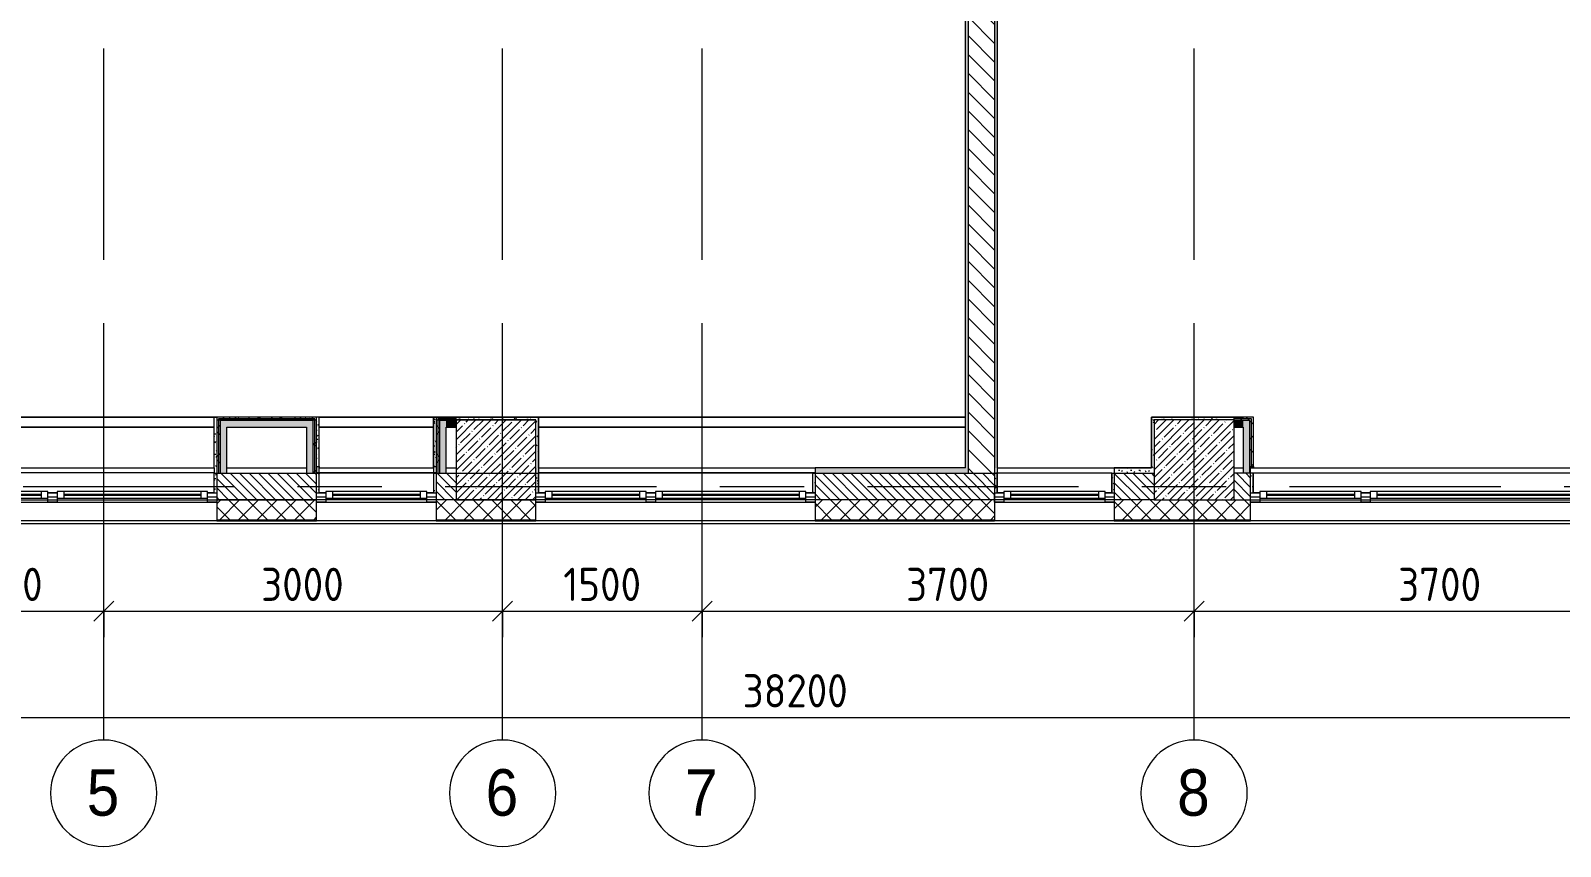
# Model space of a CAD drawing. Header units: millimetres. Extents: x -3708 to 187246, y -8553 to 29000.
# Drawn here: x 13460 to 24964, y -2706 to 3428 of the extents above; entities that cross this region are included whole.
import ezdxf

# ---------------------------------------------------------------- set-up
doc = ezdxf.new("R2010")
doc.units = ezdxf.units.MM
doc.linetypes.add('Осевая', pattern=[3175, 635, -476.25, 1587.5, -476.25])
for name, color, linetype, lineweight in [('A-ANNO-DIMS', 7, 'Continuous', 9), ('A-ANNO-DIMS-100', 7, 'Continuous', 9), ('A-GLAZ', 7, 'Continuous', 9), ('A-GLAZ-1', 7, 'Continuous', 13), ('A-WALL', 7, 'Continuous', 9), ('I-WALL', 7, 'Continuous', 9), ('S-COLS', 7, 'Continuous', 9), ('Оси', 7, 'Continuous', 9), ('Оси-1', 7, 'Continuous', 20), ('Оси-2', 7, 'Осевая', 9)]:
    doc.layers.add(name, color=color, linetype=linetype, lineweight=lineweight)
doc.layers.add('A-WALL-1', color=7, linetype='Continuous', lineweight=9, true_color=0x3c3c3c)
doc.layers.add('A-WALL-FNSH-1', color=7, linetype='Continuous', lineweight=9, true_color=0x3c3c3c)
doc.styles.add('Arial', font='arial.ttf', dxfattribs={"width": 0.9, "height": 350})
doc.styles.add('ISOCPEUR', font='isocpeur.ttf', dxfattribs={"width": 0.9, "height": 250})
doc.dimstyles.new('ISO-2_5_0_9К_БОЛЬШОЙ', dxfattribs={"dimscale": 304.8, "dimtxt": 248.995294, "dimasz": 0.492126, "dimexe": 0.393701, "dimexo": 0.984252, "dimgap": 0, "dimtad": 1, "dimdec": 0, "dimrnd": 10, "dimzin": 0, "dimdsep": 46, "dimtxsty": 'ISOCPEUR', "dimblk1": 'OBLIQUE', "dimblk2": 'OBLIQUE', "dimsah": 1, "dimcen": 0.09, "dimdle": 0.393701, "dimazin": 0, "dimtfac": 1, "dimtdec": 4, "dimtix": 1, "dimtmove": 0, "dimatfit": 3, "dimfxl": 1, "dimtvp": 1, "dimtolj": 1, "dimtzin": 0, "dimarcsym": 2})
pattern_1 = [(0, (0, 0), (121.92, 30.48), [10.058, -81.382, 10.058, -81.382, -487.68]), (0, (0, 0), (121.92, 30.48), [-182.88, 10.058, -172.822, 10.058, -81.382, -213.36]), (0, (0, 0), (121.92, 30.48), [-457.2, 10.058, -50.902, 10.058, -142.342]), (120, (45.72, 15.24), (-87.356454, 90.345817), [10.058, -81.382, 10.058, -81.382, -487.68]), (120, (45.72, 15.24), (-87.356454, 90.345817), [-182.88, 10.058, -172.822, 10.058, -81.382, -213.36]), (120, (45.72, 15.24), (-87.356454, 90.345817), [-457.2, 10.058, -50.902, 10.058, -142.342]), (240, (60.96, 76.2), (-34.563546, -120.825817), [10.058, -81.382, 10.058, -81.382, -487.68]), (240, (60.96, 76.2), (-34.563546, -120.825817), [-182.88, 10.058, -172.822, 10.058, -81.382, -213.36]), (240, (60.96, 76.2), (-34.563546, -120.825817), [-457.2, 10.058, -50.902, 10.058, -142.342])]
pattern_2 = [(45, (0, 0), (-106.066, 106.066), []), (135, (0, 0), (-106.066, -106.066), [])]

# ---------------------------------------------------------------- blocks, each defined once
blk = doc.blocks.new('120_Окно_СКБ_2Ст - 120_Окно_СКБ_2Ст 2100х2500 _мал створка справа_-V9-План заполнения и маркировки дверных проемов 1 этажа в осях 1-12')
at = {"layer": 'A-GLAZ'}
for p, q in [((1050, -57), (-1050, -57)), ((-930, -107), (100, -107)), ((270, -107), (930, -107)), ((-1030, -127), (-980, -127)), ((100, -117), (-930, -117)), ((150, -127), (220, -127)), ((930, -117), (270, -117)), ((980, -127), (1030, -127))]:
    blk.add_line(p, q, dxfattribs=at)
at = {"layer": 'A-GLAZ-1'}
for p, q in [((-1050, -127), (-1050, -57)), ((-1050, -57), (-980, -57)), ((-980, -57), (-980, -127)), ((150, -87), (-980, -87)), ((-980, -87), (-980, -137)), ((-930, -137), (-930, -87)), ((100, -137), (100, -87)), ((150, -127), (150, -57)), ((150, -57), (220, -57)), ((150, -137), (150, -87)), ((220, -57), (220, -127)), ((980, -87), (220, -87)), ((220, -87), (220, -137)), ((270, -137), (270, -87)), ((930, -137), (930, -87)), ((980, -127), (980, -57)), ((980, -57), (1050, -57)), ((980, -137), (980, -87)), ((1050, -57), (1050, -127)), ((-980, -127), (-1050, -127)), ((-980, -137), (150, -137)), ((220, -127), (150, -127)), ((220, -137), (980, -137)), ((1050, -127), (980, -127))]:
    blk.add_line(p, q, dxfattribs=at)
blk = doc.blocks.new('120_Окно_СКБ_1Ст - 120_Окно_СКБ_1Ст 900х2500_h_-V20-План заполнения и маркировки дверных проемов 1 этажа в осях 1-12')
at = {"layer": 'A-GLAZ'}
for p, q in [((450, -57), (-450, -57)), ((-330, -107), (330, -107)), ((-430, -127), (-380, -127)), ((330, -117), (-330, -117)), ((380, -127), (430, -127))]:
    blk.add_line(p, q, dxfattribs=at)
at = {"layer": 'A-GLAZ-1'}
for p, q in [((-450, -127), (-450, -57)), ((-450, -57), (-380, -57)), ((-380, -57), (-380, -127)), ((380, -87), (-380, -87)), ((-380, -87), (-380, -137)), ((-330, -137), (-330, -87)), ((330, -137), (330, -87)), ((380, -127), (380, -57)), ((380, -57), (450, -57)), ((380, -137), (380, -87)), ((450, -57), (450, -127)), ((-380, -127), (-450, -127)), ((-380, -137), (380, -137)), ((450, -127), (380, -127))]:
    blk.add_line(p, q, dxfattribs=at)
blk = doc.blocks.new('120_Окно_СКБ_2Ст - 120_Окно_СКБ_2Ст 2100х2500 _мал створка справа_-22445857-План заполнения и маркировки дверных проемов 1 этажа в осях 1-12')
at = {"layer": 'A-GLAZ'}
for p, q in [((1050, -57), (-1050, -57)), ((-930, -107), (100, -107)), ((270, -107), (930, -107)), ((-1030, -127), (-980, -127)), ((100, -117), (-930, -117)), ((150, -127), (220, -127)), ((930, -117), (270, -117)), ((980, -127), (1030, -127))]:
    blk.add_line(p, q, dxfattribs=at)
at = {"layer": 'A-GLAZ-1'}
for p, q in [((-1050, -127), (-1050, -57)), ((-1050, -57), (-980, -57)), ((-980, -57), (-980, -127)), ((150, -87), (-980, -87)), ((-980, -87), (-980, -137)), ((-930, -137), (-930, -87)), ((100, -137), (100, -87)), ((150, -127), (150, -57)), ((150, -57), (220, -57)), ((150, -137), (150, -87)), ((220, -57), (220, -127)), ((980, -87), (220, -87)), ((220, -87), (220, -137)), ((270, -137), (270, -87)), ((930, -137), (930, -87)), ((980, -127), (980, -57)), ((980, -57), (1050, -57)), ((980, -137), (980, -87)), ((1050, -57), (1050, -127)), ((-980, -127), (-1050, -127)), ((-980, -137), (150, -137)), ((220, -127), (150, -127)), ((220, -137), (980, -137)), ((1050, -127), (980, -127))]:
    blk.add_line(p, q, dxfattribs=at)
blk = doc.blocks.new('120_Окно_СКБ_2Ст - 120_Окно_СКБ_2Ст 2800х2500_створка_-22445922-План заполнения и маркировки дверных проемов 1 этажа в осях 1-12')
at = {"layer": 'A-GLAZ'}
for p, q in [((1400, -57), (-1400, -57)), ((-1280, -107), (450, -107)), ((620, -107), (1280, -107)), ((-1380, -127), (-1330, -127)), ((450, -117), (-1280, -117)), ((500, -127), (570, -127)), ((1280, -117), (620, -117)), ((1330, -127), (1380, -127))]:
    blk.add_line(p, q, dxfattribs=at)
at = {"layer": 'A-GLAZ-1'}
for p, q in [((-1400, -127), (-1400, -57)), ((-1400, -57), (-1330, -57)), ((-1330, -57), (-1330, -127)), ((500, -87), (-1330, -87)), ((-1330, -87), (-1330, -137)), ((-1280, -137), (-1280, -87)), ((450, -137), (450, -87)), ((500, -127), (500, -57)), ((500, -57), (570, -57)), ((500, -137), (500, -87)), ((570, -57), (570, -127)), ((1330, -87), (570, -87)), ((570, -87), (570, -137)), ((620, -137), (620, -87)), ((1280, -137), (1280, -87)), ((1330, -127), (1330, -57)), ((1330, -57), (1400, -57)), ((1330, -137), (1330, -87)), ((1400, -57), (1400, -127)), ((-1330, -127), (-1400, -127)), ((-1330, -137), (500, -137)), ((570, -127), (500, -127)), ((570, -137), (1330, -137)), ((1400, -127), (1330, -127))]:
    blk.add_line(p, q, dxfattribs=at)
blk = doc.blocks.new('BSC_Колонна _Прямоугольная - 600х600-V56-План заполнения и маркировки дверных проемов 1 этажа в осях 1-12')
at = {"layer": 'S-COLS'}
h = blk.add_hatch(dxfattribs=at)
h.set_pattern_fill('FP_66', color=256, style=0, pattern_type=2)
h.set_pattern_definition([(45, (-22210, -200), (-57.02463, 57.02463), []), (45, (-22152.975, -200), (-57.02463, 57.02463), [100.806, -20.161, 3.353, -16.808])])
h.paths.add_polyline_path([(234, -300), (300, -300), (300, 300), (-300, 300), (-300, -300)])
for p, q in [((300, 300), (-300, 300)), ((-300, 300), (-300, -300)), ((300, -300), (300, 300)), ((-300, -300), (300, -300))]:
    blk.add_line(p, q, dxfattribs=at)
blk = doc.blocks.new('Зашивка приборов отопления19 - Зашивка приборов отопления-33282289-План заполнения и маркировки дверных проемов 1 этажа в осях 1-12')
at = {"layer": 'A-WALL'}
for p, q in [((12120, 520), (10060, 520)), ((10060, 445), (12120, 445)), ((12120, 445), (10061, 445)), ((10061, 445), (10061, 105)), ((10061, 105), (12120, 105))]:
    blk.add_line(p, q, dxfattribs=at)
blk = doc.blocks.new('Зашивка приборов отопления20 - Зашивка приборов отопления-33282357-План заполнения и маркировки дверных проемов 1 этажа в осях 1-12')
at = {"layer": 'A-WALL'}
for p, q in [((10940, 520), (10080, 520)), ((10940, 445), (10080, 445)), ((10080, 445), (10940, 445)), ((10061, 150), (10061, 105)), ((10061, 105), (10960, 105))]:
    blk.add_line(p, q, dxfattribs=at)
blk = doc.blocks.new('Зашивка приборов отопления21 - Зашивка приборов отопления-33282451-План заполнения и маркировки дверных проемов 1 этажа в осях 1-12')
at = {"layer": 'A-WALL'}
for p, q in [((13271, 520), (10061, 520)), ((13271, 445), (10061, 445)), ((10061, 445), (13271, 445)), ((10062, 105), (12141, 105))]:
    blk.add_line(p, q, dxfattribs=at)
blk = doc.blocks.new('Ось сетки - D8-29747960-План заполнения и маркировки дверных проемов 1 этажа в осях 1-12')
at = {"layer": 'Оси-1'}
for start, end in [(360, 180), (180, 360)]:
    blk.add_arc((0, 0), 4, start, end, dxfattribs=at)
blk = doc.blocks.new('DIMBLOCK4-План заполнения и маркировки дверных проемов 1 этажа в осях 1-12')
at = {"layer": 'A-ANNO-DIMS-100'}
for p, q in [((12510, -1132), (12510, -818)), ((14010, -1132), (14010, -818)), ((12510, -938), (14010, -938)), ((12510, -938), (12510, -1132)), ((14010, -938), (14010, -1132))]:
    blk.add_line(p, q, dxfattribs=at)
at = {"layer": 'A-ANNO-DIMS-100', "lineweight": 20}
for p, q in [((12510, -938), (12585, -863)), ((14010, -938), (14085, -863)), ((12510, -938), (12435, -1013)), ((14010, -938), (13935, -1013))]:
    blk.add_line(p, q, dxfattribs=at)
at = {"layer": 'A-ANNO-DIMS-100', "color": 0, "insert": (12966, -611), "char_height": 250, "width": 706.76, "attachment_point": 1, "line_spacing_factor": 1.149209, "style": 'ISOCPEUR'}
blk.add_mtext('1500', dxfattribs=at)
blk = doc.blocks.new('_Oblique')
at = {"color": 0, "linetype": 'ByBlock', "lineweight": -2}
blk.add_line((-0.5, -0.5), (0.5, 0.5), dxfattribs=at)
blk = doc.blocks.new('DIMBLOCK5-План заполнения и маркировки дверных проемов 1 этажа в осях 1-12')
at = {"layer": 'A-ANNO-DIMS-100'}
for p, q in [((14010, -1132), (14010, -818)), ((17010, -1132), (17010, -818)), ((14010, -938), (17010, -938)), ((14010, -938), (14010, -1132)), ((17010, -938), (17010, -1132))]:
    blk.add_line(p, q, dxfattribs=at)
at = {"layer": 'A-ANNO-DIMS-100', "lineweight": 20}
for p, q in [((14010, -938), (14085, -863)), ((17010, -938), (17085, -863)), ((14010, -938), (13935, -1013)), ((17010, -938), (16935, -1013))]:
    blk.add_line(p, q, dxfattribs=at)
at = {"layer": 'A-ANNO-DIMS-100', "color": 0, "insert": (15194, -611), "char_height": 250, "width": 758.48, "attachment_point": 1, "line_spacing_factor": 1.149209, "style": 'ISOCPEUR'}
blk.add_mtext('3000', dxfattribs=at)
blk = doc.blocks.new('DIMBLOCK6-План заполнения и маркировки дверных проемов 1 этажа в осях 1-12')
at = {"layer": 'A-ANNO-DIMS-100'}
for p, q in [((17010, -1132), (17010, -818)), ((18510, -1132), (18510, -818)), ((17010, -938), (18510, -938)), ((17010, -938), (17010, -1132)), ((18510, -938), (18510, -1132))]:
    blk.add_line(p, q, dxfattribs=at)
at = {"layer": 'A-ANNO-DIMS-100', "lineweight": 20}
for p, q in [((17010, -938), (17085, -863)), ((18510, -938), (18585, -863)), ((17010, -938), (16935, -1013)), ((18510, -938), (18435, -1013))]:
    blk.add_line(p, q, dxfattribs=at)
at = {"layer": 'A-ANNO-DIMS-100', "color": 0, "insert": (17466, -611), "char_height": 250, "width": 706.76, "attachment_point": 1, "line_spacing_factor": 1.149209, "style": 'ISOCPEUR'}
blk.add_mtext('1500', dxfattribs=at)
blk = doc.blocks.new('DIMBLOCK7-План заполнения и маркировки дверных проемов 1 этажа в осях 1-12')
at = {"layer": 'A-ANNO-DIMS-100'}
for p, q in [((18510, -1132), (18510, -818)), ((22210, -1132), (22210, -818)), ((18510, -938), (22210, -938)), ((18510, -938), (18510, -1132)), ((22210, -938), (22210, -1132))]:
    blk.add_line(p, q, dxfattribs=at)
at = {"layer": 'A-ANNO-DIMS-100', "lineweight": 20}
for p, q in [((18510, -938), (18585, -863)), ((22210, -938), (22285, -863)), ((18510, -938), (18435, -1013)), ((22210, -938), (22135, -1013))]:
    blk.add_line(p, q, dxfattribs=at)
at = {"layer": 'A-ANNO-DIMS-100', "color": 0, "insert": (20044, -611), "char_height": 250, "width": 758.48, "attachment_point": 1, "line_spacing_factor": 1.149209, "style": 'ISOCPEUR'}
blk.add_mtext('3700', dxfattribs=at)
blk = doc.blocks.new('DIMBLOCK8-План заполнения и маркировки дверных проемов 1 этажа в осях 1-12')
at = {"layer": 'A-ANNO-DIMS-100'}
for p, q in [((22210, -1132), (22210, -818)), ((25910, -1132), (25910, -818)), ((22210, -938), (25910, -938)), ((22210, -938), (22210, -1132)), ((25910, -938), (25910, -1132))]:
    blk.add_line(p, q, dxfattribs=at)
at = {"layer": 'A-ANNO-DIMS-100', "lineweight": 20}
for p, q in [((22210, -938), (22285, -863)), ((25910, -938), (25985, -863)), ((22210, -938), (22135, -1013)), ((25910, -938), (25835, -1013))]:
    blk.add_line(p, q, dxfattribs=at)
at = {"layer": 'A-ANNO-DIMS-100', "color": 0, "insert": (23744, -611), "char_height": 250, "width": 758.48, "attachment_point": 1, "line_spacing_factor": 1.149209, "style": 'ISOCPEUR'}
blk.add_mtext('3700', dxfattribs=at)
blk = doc.blocks.new('DIMBLOCK25-План заполнения и маркировки дверных проемов 1 этажа в осях 1-12')
at = {"layer": 'A-ANNO-DIMS-100'}
for p, q in [((110, -1932), (110, -1618)), ((38310, -1932), (38310, -1618)), ((-10, -1738), (38430, -1738)), ((110, -1738), (110, -1932)), ((38310, -1738), (38310, -1932))]:
    blk.add_line(p, q, dxfattribs=at)
at = {"layer": 'A-ANNO-DIMS-100', "lineweight": 20}
for p, q in [((110, -1738), (185, -1663)), ((38310, -1738), (38385, -1663)), ((110, -1738), (35, -1813)), ((38310, -1738), (38235, -1813))]:
    blk.add_line(p, q, dxfattribs=at)
at = {"layer": 'A-ANNO-DIMS-100', "color": 0, "insert": (18815, -1411), "char_height": 250, "width": 948.1, "attachment_point": 1, "line_spacing_factor": 1.149209, "style": 'ISOCPEUR'}
blk.add_mtext('38200', dxfattribs=at)

msp = doc.modelspace()

# ---------------------------------------------------------------- hatches: boundary and pattern name
at = {"layer": 'A-WALL'}
h = msp.add_hatch(dxfattribs=at)
h.set_pattern_fill('FP_33', color=256, style=0, pattern_type=2)
h.set_pattern_definition([(135, (0, 0), (-35.35534, -35.35534), [])])
h.paths.add_polyline_path([(6830, -100), (7660, -100), (7660, 100), (6830, 100), (6830, -80)])
h.paths.add_polyline_path([(28309.7, -100), (28309.7, 100), (27310, 100), (27310, -100), (27860.7, -100)])
h.paths.add_polyline_path([(22510, -100), (22635, -100), (22635, 100), (22510, 100), (22510, -80)])
h.paths.add_polyline_path([(21910, -100), (21910, 100), (21610, 100), (21610, -100)])
h.paths.add_polyline_path([(20510, -100), (20710, -100), (20710, 100), (19360, 100), (19360, -100), (19735.8, -100)])
h.paths.add_polyline_path([(25435, -100), (25560, -100), (25560, 100), (25435, 100), (25435, -80)])
h.paths.add_polyline_path([(12160, -100), (12160, 100), (12010, 100), (12010, -100)])
h.paths.add_polyline_path([(26160, -100), (26410, -100), (26410, 100), (26160, 100), (26160, -80)])
h.paths.add_polyline_path([(16510, -100), (16660, -100), (16660, 100), (16510, 100), (16510, -80)])
h.paths.add_polyline_path([(9338.7, -100), (9910, -100), (9910, 100), (9159.7, 100), (9159.7, -100)])
h.paths.add_polyline_path([(14860, -100), (15610, -100), (15610, 100), (14860, 100), (14860, -80)])
h = msp.add_hatch(dxfattribs=at)
h.set_pattern_fill('FP_8', color=256, style=0, pattern_type=2)
h.set_pattern_definition([(45, (0, 0), (-70.71068, 70.71068), []), (135, (0, 0), (-70.71068, -70.71068), [])])
h.paths.add_polyline_path([(27310, -250), (28309.7, -250), (28309.7, -100), (27310, -100), (27310, -211.8)])
h.paths.add_polyline_path([(33870, -250), (33870, -100), (33010, -100), (33010, -250), (33277.3, -250)])
h.paths.add_polyline_path([(35970, -250), (37090, -250), (37090, -100), (35970, -100), (35970, -190.3)])
h.paths.add_polyline_path([(38640, -250), (38640, -100), (37990, -100), (37990, -250)])
h.paths.add_polyline_path([(17027.5, -250), (17260, -250), (17260, -100), (16510, -100), (16510, -250)])
h.paths.add_polyline_path([(25435, -250), (26410, -250), (26410, -100), (25435, -100), (25435, -216.5)])
h.paths.add_polyline_path([(6830, -250), (8259.7, -250), (8259.7, -100), (6830, -100)])
h.paths.add_polyline_path([(9159.7, -250), (9910, -250), (9910, -100), (9159.7, -100), (9159.7, -118)])
h.paths.add_polyline_path([(19360, -250), (20710, -250), (20710, -100), (19360, -100), (19360, -231.6)])
h.paths.add_polyline_path([(22635, -250), (22635, -100), (21610, -100), (21610, -250), (22444.1, -250)])
h.paths.add_polyline_path([(29209.7, -250), (30210, -250), (30210, -100), (29209.7, -100), (29209.7, -207.1)])
h.paths.add_polyline_path([(15610, -250), (15610, -100), (14860, -100), (14860, -250)])
h.paths.add_polyline_path([(12760, -250), (12760, -100), (12010, -100), (12010, -250)])
h.paths.add_polyline_path([(3135, -250), (3730, -250), (3730, -100), (-260, -100), (-260, -250), (777.6, -250)])
at = {"layer": 'I-WALL'}
h = msp.add_hatch(dxfattribs=at)
h.set_pattern_fill('FP_20', color=256, style=0, pattern_type=2)
h.set_pattern_definition([(135, (0, 0), (-70.7107, -70.7107), [])])
h.paths.add_polyline_path([(20510, 100), (20710, 100), (20710, 7680), (20510, 7680), (20510, 127.2)])
h = msp.add_hatch(dxfattribs=at)
h.set_pattern_fill('FP_86', color=256, style=0, pattern_type=2)
h.set_pattern_definition(pattern_1)
h.paths.add_polyline_path([(20710, 140), (20730, 140), (20730, 7680), (20710, 7680), (20710, 153.5)])
h = msp.add_hatch(dxfattribs=at)
h.set_pattern_fill('FP_86', color=256, style=0, pattern_type=2)
h.set_pattern_definition(pattern_1)
h.paths.add_polyline_path([(20510, 100), (20510, 4370), (20490, 4370), (20490, 100)])
h = msp.add_hatch(dxfattribs=at)
h.set_pattern_fill('FP_86', color=256, style=0, pattern_type=2)
h.set_pattern_definition(pattern_1)
h.paths.add_polyline_path([(14840, 100), (14860, 100), (14860, 520), (14840, 520), (14840, 140)])
h = msp.add_hatch(dxfattribs=at)
h.set_pattern_fill('FP_86', color=256, style=0, pattern_type=2)
h.set_pattern_definition(pattern_1)
h.paths.add_polyline_path([(14935, 500), (15630, 500), (15630, 520), (14860, 520), (14860, 500), (14885, 500)])
h = msp.add_hatch(dxfattribs=at)
h.set_pattern_fill('FP_87', color=256, style=0, pattern_type=2)
h.set_pattern_definition(pattern_2)
h.paths.add_polyline_path([(14872.5, 100), (14872.3, 500), (14860, 500), (14860, 100)])
h = msp.add_hatch(dxfattribs=at)
h.set_pattern_fill('FP_87', color=256, style=0, pattern_type=2)
h.set_pattern_definition(pattern_2)
h.paths.add_polyline_path([(14872.5, 100), (14885, 100), (14885, 500), (14872.5, 500), (14872.5, 136.1)])
h = msp.add_hatch(dxfattribs=at)
h.set_pattern_fill('FP_87', color=256, style=0, pattern_type=2)
h.set_pattern_definition(pattern_2)
h.paths.add_polyline_path([(15597.5, 495), (15597.5, 500), (14885, 500), (14885, 495), (15585, 495)])
for points in [[(14885, 100), (14935, 100), (14935, 495), (14885, 495), (14885, 134.6)], [(15535, 445), (15585, 445), (15585, 495), (14935, 495), (14935, 445)], [(16537.3, 100), (16585, 100), (16585, 495), (16535, 495), (16535, 100)], [(16660, 445), (16660, 495), (16585, 495), (16585, 445)], [(22580, 445), (22580, 495), (22510, 495), (22510, 445)], [(22630, 100), (22630, 495), (22580, 495), (22580, 100)], [(15535, 100), (15585, 100), (15585, 445), (15535, 445), (15535, 140)]]:
    msp.add_hatch(color=256, dxfattribs=at).paths.add_polyline_path(points)
h = msp.add_hatch(dxfattribs=at)
h.set_pattern_fill('FP_87', color=256, style=0, pattern_type=2)
h.set_pattern_definition(pattern_2)
h.paths.add_polyline_path([(15585, 100), (15597.5, 100), (15597.5, 495), (15585, 495), (15585, 140)])
h = msp.add_hatch(dxfattribs=at)
h.set_pattern_fill('FP_87', color=256, style=0, pattern_type=2)
h.set_pattern_definition(pattern_2)
h.paths.add_polyline_path([(15610, 100), (15610, 500), (15597.5, 500), (15597.5, 100)])
h = msp.add_hatch(dxfattribs=at)
h.set_pattern_fill('FP_86', color=256, style=0, pattern_type=2)
h.set_pattern_definition(pattern_1)
h.paths.add_polyline_path([(15610.9, 150), (15630, 150), (15630, 500), (15610, 500), (15610, 150)])
h = msp.add_hatch(dxfattribs=at)
h.set_pattern_fill('FP_86', color=256, style=0, pattern_type=2)
h.set_pattern_definition(pattern_1)
h.paths.add_polyline_path([(17260, 500), (17260, 520), (16490, 520), (16490, 500), (17027.5, 500)])
h = msp.add_hatch(dxfattribs=at)
h.set_pattern_fill('FP_86', color=256, style=0, pattern_type=2)
h.set_pattern_definition(pattern_1)
h.paths.add_polyline_path([(16510, 150), (16510, 500), (16490, 499.5), (16490, 150)])
h = msp.add_hatch(dxfattribs=at)
h.set_pattern_fill('FP_87', color=256, style=0, pattern_type=2)
h.set_pattern_definition(pattern_2)
h.paths.add_polyline_path([(16510, 100), (16522.5, 100), (16522.3, 500), (16510, 500), (16510, 114.1)])
h = msp.add_hatch(dxfattribs=at)
h.set_pattern_fill('FP_87', color=256, style=0, pattern_type=2)
h.set_pattern_definition(pattern_2)
h.paths.add_polyline_path([(16535, 100), (16535, 500), (16522.5, 500), (16522.5, 100)])
h = msp.add_hatch(dxfattribs=at)
h.set_pattern_fill('FP_87', color=256, style=0, pattern_type=2)
h.set_pattern_definition(pattern_2)
h.paths.add_polyline_path([(16585, 495), (16660, 495), (16660, 500), (16535, 500), (16535, 495)])
h = msp.add_hatch(dxfattribs=at)
h.set_pattern_fill('FP_86', color=256, style=0, pattern_type=2)
h.set_pattern_definition(pattern_1)
h.paths.add_polyline_path([(17279.1, 140), (17280, 140), (17279.1, 520), (17260, 520), (17260, 140)])
h = msp.add_hatch(dxfattribs=at)
h.set_pattern_fill('FP_86', color=256, style=0, pattern_type=2)
h.set_pattern_definition(pattern_1)
h.paths.add_polyline_path([(21890, 140), (21910, 141), (21910, 520), (21890, 520), (21890, 141)])
h = msp.add_hatch(dxfattribs=at)
h.set_pattern_fill('FP_86', color=256, style=0, pattern_type=2)
h.set_pattern_definition(pattern_1)
h.paths.add_polyline_path([(22510, 500), (22510, 520), (21910, 520), (21910, 500), (22444.1, 500)])
h = msp.add_hatch(dxfattribs=at)
h.set_pattern_fill('FP_87', color=256, style=0, pattern_type=2)
h.set_pattern_definition(pattern_2)
h.paths.add_polyline_path([(22630, 507.5), (22642.5, 507.5), (22642.5, 520), (22510, 520), (22510, 507.5), (22580, 507.5)])
h = msp.add_hatch(dxfattribs=at)
h.set_pattern_fill('FP_87', color=256, style=0, pattern_type=2)
h.set_pattern_definition(pattern_2)
h.paths.add_polyline_path([(22580, 495), (22630, 495), (22629.5, 507.5), (22510, 507.5), (22510, 495)])
h = msp.add_hatch(dxfattribs=at)
h.set_pattern_fill('FP_87', color=256, style=0, pattern_type=2)
h.set_pattern_definition(pattern_2)
h.paths.add_polyline_path([(22630, 100), (22635, 100), (22635, 150), (22642.5, 150), (22642.5, 507.5), (22630, 507.5), (22630, 140)])
h = msp.add_hatch(dxfattribs=at)
h.set_pattern_fill('FP_87', color=256, style=0, pattern_type=2)
h.set_pattern_definition(pattern_2)
h.paths.add_polyline_path([(22655, 150), (22655, 520), (22642.5, 520), (22642.5, 150)])
h = msp.add_hatch(dxfattribs=at)
h.set_pattern_fill('FP_86', color=256, style=0, pattern_type=2)
h.set_pattern_definition(pattern_1)
h.paths.add_polyline_path([(20490, 100), (20490, 140), (19360, 140), (19360, 100), (20082.7, 100)])
h.paths.add_polyline_path([(17280, 100), (17281, 100), (17280, 140), (17260, 140), (17260, 100)])
h = msp.add_hatch(dxfattribs=at)
h.set_pattern_fill('FP_86', color=256, style=0, pattern_type=2)
h.set_pattern_definition(pattern_1)
h.paths.add_polyline_path([(20710, 100), (20731, 100), (20730, 140), (20710, 140), (20710, 134.8)])
h.paths.add_polyline_path([(21910, 100), (21910, 140), (21610, 140), (21610, 100)])
h = msp.add_hatch(dxfattribs=at)
h.set_pattern_fill('FP_86', color=256, style=0, pattern_type=2)
h.set_pattern_definition(pattern_1)
h.paths.add_polyline_path([(14840, -48), (14860, -48), (14860, 100), (14840, 100)])
h = msp.add_hatch(dxfattribs=at)
h.set_pattern_fill('FP_86', color=256, style=0, pattern_type=2)
h.set_pattern_definition(pattern_1)
h.paths.add_polyline_path([(15610, -48), (15630, -48), (15630, 100), (15610, 100), (15610, 46.9)])
h = msp.add_hatch(dxfattribs=at)
h.set_pattern_fill('FP_86', color=256, style=0, pattern_type=2)
h.set_pattern_definition(pattern_1)
h.paths.add_polyline_path([(16510, -48), (16510, 100), (16490, 100), (16490, -48), (16507.3, -48)])
h = msp.add_hatch(dxfattribs=at)
h.set_pattern_fill('FP_86', color=256, style=0, pattern_type=2)
h.set_pattern_definition(pattern_1)
h.paths.add_polyline_path([(17260, -48), (17280, -48), (17280, 100), (17260, 100)])
h = msp.add_hatch(dxfattribs=at)
h.set_pattern_fill('FP_86', color=256, style=0, pattern_type=2)
h.set_pattern_definition(pattern_1)
h.paths.add_polyline_path([(19360, -48), (19360, 100), (19340, 99.3), (19340, -48)])
h = msp.add_hatch(dxfattribs=at)
h.set_pattern_fill('FP_86', color=256, style=0, pattern_type=2)
h.set_pattern_definition(pattern_1)
h.paths.add_polyline_path([(20730, -48), (20730, 100), (20710, 100), (20710, -48)])
h = msp.add_hatch(dxfattribs=at)
h.set_pattern_fill('FP_86', color=256, style=0, pattern_type=2)
h.set_pattern_definition(pattern_1)
h.paths.add_polyline_path([(21610, -48), (21610, 100), (21590, 100), (21590, -48)])
h = msp.add_hatch(dxfattribs=at)
h.set_pattern_fill('FP_86', color=256, style=0, pattern_type=2)
h.set_pattern_definition(pattern_1)
h.paths.add_polyline_path([(22655, -48), (22655, 100), (22635, 100), (22635, -48)])
at = {"layer": 'S-COLS'}
h = msp.add_hatch(dxfattribs=at)
h.set_pattern_fill('FP_1', color=256, style=0, pattern_type=2)
h.set_pattern_definition([(45, (0, 0), (-57.02463, 57.02463), []), (45, (57.025, 0), (-57.02463, 57.02463), [100.806, -20.161, 3.353, -16.808])])
h.paths.add_polyline_path([(16823.6, -100), (17260, -100), (17260, 500), (16660, 500), (16660, -100)])

# ---------------------------------------------------------------- linework, layer by layer
at = {"layer": 'A-WALL'}
for p, q in [((20730, 7660), (20730, 140)), ((20490, 141), (20490, 4370)), ((14840, 141), (14840, 520)), ((14872.5, 507.5), (14872.5, 100)), ((15597.5, 507.5), (14872.5, 507.5)), ((14885, 495), (14885, 100)), ((15585, 495), (14885, 495)), ((15585, 100), (15585, 495)), ((15597.5, 100), (15597.5, 507.5)), ((16522.5, 507.5), (16522.5, 100)), ((16660, 507.5), (16522.5, 507.5)), ((16535, 495), (16535, 100)), ((16660, 495), (16535, 495)), ((22510, 500), (22510, 520)), ((22642.5, 507.5), (22510, 507.5)), ((22630, 495), (22510, 495)), ((22630, 100), (22630, 495)), ((22642.5, 150), (22642.5, 507.5)), ((17280, 140), (17281, 140)), ((20730, 140), (20731, 140)), ((21890, 140), (21610, 140)), ((8260, -100), (15610, -100)), ((21910, -100), (14860, -100)), ((22510, -100), (25435, -100)), ((38640, -280), (-290, -280)), ((14860, -258), (12760, -258)), ((14860, -250), (15610, -250)), ((14860, -253), (15610, -253)), ((16510, -258), (15610, -258)), ((16510, -250), (17260, -250)), ((16510, -253), (17260, -253)), ((19360, -258), (17260, -258)), ((19360, -250), (20710, -250)), ((19360, -253), (20710, -253)), ((21610, -258), (20710, -258)), ((21610, -250), (22635, -250)), ((21610, -253), (22635, -253)), ((25435, -258), (22635, -258))]:
    msp.add_line(p, q, dxfattribs=at)
at = {"layer": 'A-WALL-1'}
for p, q in [((20710, 7680), (20710, -250)), ((20510, 4390), (20510, 100)), ((14860, 520), (14860, -250)), ((15630, 520), (14860, 520)), ((14860, 500), (15610, 500)), ((15610, -250), (15610, 520)), ((15630, 150), (15630, 520)), ((16490, 520), (16490, 150)), ((16510, 520), (16510, -250)), ((16510, 500), (17260, 500)), ((16660, 445), (16660, 520)), ((17260, -250), (17260, 500)), ((17280, 140), (17280, 520)), ((22655, 520), (22580, 520)), ((14935, 100), (14935, 445)), ((14935, 445), (15535, 445)), ((15535, 445), (15535, 100)), ((16585, 100), (16585, 445)), ((16585, 445), (16660, 445)), ((22510, 445), (22580, 445)), ((22580, 445), (22580, 100)), ((14840, 141), (14840, 100)), ((15610, 150), (15630, 150)), ((16490, 150), (16510, 150)), ((17281, 100), (17281, 140)), ((19360, 140), (19360, -250)), ((20490, 140), (19360, 140)), ((20731, 100), (20731, 140)), ((21610, 140), (21610, -250)), ((21890, 141), (21890, 140)), ((22635, -250), (22635, 150)), ((22635, 150), (22655, 150)), ((14840, 100), (15630, 100)), ((15630, -48), (15630, 100)), ((16490, 100), (17280, 100)), ((16490, 100), (16490, -48)), ((17280, -48), (17280, 100)), ((19340, 100), (20730, 100)), ((19340, 100), (19340, -48)), ((20730, -48), (20730, 100)), ((21590, 100), (21910, 100)), ((21590, 100), (21590, -48)), ((22655, 100), (22510, 100)), ((22655, -48), (22655, 100)), ((14840, -48), (14860, -48)), ((15610, -48), (15630, -48)), ((16490, -48), (16510, -48)), ((17260, -48), (17280, -48)), ((19340, -48), (19360, -48)), ((20710, -48), (20730, -48)), ((21590, -48), (21610, -48)), ((22635, -48), (22655, -48))]:
    msp.add_line(p, q, dxfattribs=at)
at = {"layer": 'A-WALL-FNSH-1'}
for p, q in [((20731, 141), (20731, 7659)), ((20489, 4369), (20489, 141)), ((15631, 521), (14839, 521)), ((14839, 521), (14839, 141)), ((14840, 520), (14860, 520)), ((15631, 150), (15631, 520)), ((17281, 521), (16488.8, 521)), ((16488.8, 520), (16488.8, 140.5)), ((16489.8, 140.5), (16489.8, 520)), ((16489.8, 520), (17280, 520)), ((17281, 140), (17281, 520)), ((21889, 521), (21889, 141)), ((22656, 521), (21889, 521)), ((21890, 141), (21890, 520)), ((21890, 520), (22580, 520)), ((22655, 520), (22655, 150)), ((22656, 150), (22656, 521)), ((14839, 141), (14840, 141)), ((15630, 150), (15631, 150)), ((16488.8, 140.5), (16489.8, 140.5)), ((20489, 141), (19360, 141)), ((19360, 141), (19360, 140)), ((20490, 140), (20490, 141)), ((21610, 141), (21610, 140)), ((21610, 141), (21890, 141)), ((22655, 150), (22656, 150)), ((14839, 100), (14839, -48)), ((14840, 100), (14839, 100)), ((14840, -48), (14840, 100)), ((15631, 100), (15630, 100)), ((15631, -48), (15631, 100)), ((16489, 100), (16489, -48)), ((16490, 100), (16489, 100)), ((17281, 100), (17280, 100)), ((17281, -48), (17281, 100)), ((19339, 100), (19339, -48)), ((19340, 100), (19339, 100)), ((20731, 100), (20730, 100)), ((20731, -48), (20731, 100)), ((21589, 100), (21589, -48)), ((21590, 100), (21589, 100)), ((22656, 100), (22655, 100)), ((22656, -48), (22656, 100)), ((14839, -48), (14840, -48)), ((15630, -48), (15631, -48)), ((16489, -48), (16490, -48)), ((17280, -48), (17281, -48)), ((19339, -48), (19340, -48)), ((20730, -48), (20731, -48)), ((21589, -48), (21590, -48)), ((22655, -48), (22656, -48)), ((14860, -250), (14860, -258)), ((14860, -258), (15610, -258)), ((15610, -258), (15610, -250)), ((16510, -250), (16510, -258)), ((16510, -258), (17260, -258)), ((17260, -258), (17260, -250)), ((19360, -250), (19360, -258)), ((19360, -258), (20710, -258)), ((20710, -258), (20710, -250)), ((21610, -250), (21610, -258)), ((21610, -258), (22635, -258)), ((22635, -258), (22635, -250))]:
    msp.add_line(p, q, dxfattribs=at)
at = {"layer": 'I-WALL'}
for p, q in [((12780.5, 521), (14839, 521)), ((14839, 520), (12781, 520)), ((15631, 521), (16488.8, 521)), ((15631, 521), (15631, 520)), ((16488.8, 520), (15631, 520)), ((16488.8, 520), (16488.8, 521)), ((17281, 521), (20489, 521)), ((17281, 521), (17281, 520)), ((20489, 520), (17281, 520)), ((12780, 140), (14840, 140)), ((14935, 140), (15535, 140)), ((15630, 100), (15630, 150)), ((15631, 140.5), (15630, 140.5)), ((15630, 140), (16490, 140)), ((15631, 150), (15631, 140.5)), ((16490, 150), (16490, 100)), ((16585, 140), (16660, 140)), ((17281, 140), (19360, 140)), ((20731, 141), (20731, 140)), ((20731, 141), (21610, 141)), ((20731, 140), (21610, 140)), ((22510, 140), (22580, 140)), ((22635, 140), (25435, 140)), ((22655, 140), (22655, 150)), ((22656, 150), (22656, 141)), ((22656, 141), (25435, 141)), ((16489, 100), (15631, 100)), ((19339, 100), (17281, 100)), ((21589, 100), (20731, 100)), ((25414, 100), (22656, 100)), ((13660, -80), (13590, -80)), ((14860, -80), (14790, -80)), ((15680, -80), (15610, -80)), ((16510, -80), (16440, -80)), ((17330, -80), (17260, -80)), ((18160, -80), (18090, -80)), ((19360, -80), (19290, -80)), ((20780, -80), (20710, -80)), ((21610, -80), (21540, -80)), ((22705, -80), (22635, -80)), ((23535, -80), (23465, -80))]:
    msp.add_line(p, q, dxfattribs=at)
at = {"layer": 'S-COLS'}
for p, q in [((17260, 500), (16660, 500)), ((16660, 500), (16660, -100)), ((17260, -100), (17260, 500)), ((16660, -100), (17260, -100))]:
    msp.add_line(p, q, dxfattribs=at)
at = {"layer": 'Оси'}
for p, q in [((14010, -1906.3), (14010, 593.7)), ((17010, -1906.3), (17010, 593.7)), ((18510, -1906.3), (18510, 593.7)), ((22210, -1906.3), (22210, 593.7))]:
    msp.add_line(p, q, dxfattribs=at)
at = {"layer": 'Оси-2'}
for p, q in [((14010, 593.7), (14010, 24898.1)), ((17010, 593.7), (17010, 24898.1)), ((18510, 593.7), (18510, 24898.1)), ((22210, 593.7), (22210, 24898.1)), ((-407.8, 0), (35810, 0))]:
    msp.add_line(p, q, dxfattribs=at)

# ---------------------------------------------------------------- block references
at = {"layer": 'A-GLAZ', "rotation": 180}
for name, p in [('120_Окно_СКБ_2Ст - 120_Окно_СКБ_2Ст 2100х2500 _мал створка справа_-V9-План заполнения и маркировки дверных проемов 1 этажа в осях 1-12', (13810, -175)), ('120_Окно_СКБ_1Ст - 120_Окно_СКБ_1Ст 900х2500_h_-V20-План заполнения и маркировки дверных проемов 1 этажа в осях 1-12', (16060, -175)), ('120_Окно_СКБ_2Ст - 120_Окно_СКБ_2Ст 2100х2500 _мал створка справа_-22445857-План заполнения и маркировки дверных проемов 1 этажа в осях 1-12', (18310, -175)), ('120_Окно_СКБ_1Ст - 120_Окно_СКБ_1Ст 900х2500_h_-V20-План заполнения и маркировки дверных проемов 1 этажа в осях 1-12', (21160, -175)), ('120_Окно_СКБ_2Ст - 120_Окно_СКБ_2Ст 2800х2500_створка_-22445922-План заполнения и маркировки дверных проемов 1 этажа в осях 1-12', (24035, -175))]:
    msp.add_blockref(name, p, dxfattribs=at)
at = {"layer": 'A-WALL'}
for name, p in [('Зашивка приборов отопления19 - Зашивка приборов отопления-33282289-План заполнения и маркировки дверных проемов 1 этажа в осях 1-12', (2720, 0)), ('Зашивка приборов отопления20 - Зашивка приборов отопления-33282357-План заполнения и маркировки дверных проемов 1 этажа в осях 1-12', (5550, 0)), ('Зашивка приборов отопления21 - Зашивка приборов отопления-33282451-План заполнения и маркировки дверных проемов 1 этажа в осях 1-12', (7219.1, 0))]:
    msp.add_blockref(name, p, dxfattribs=at)
at = {"layer": 'S-COLS'}
msp.add_blockref('BSC_Колонна _Прямоугольная - 600х600-V56-План заполнения и маркировки дверных проемов 1 этажа в осях 1-12', (22210, 200), dxfattribs=at)
at = {"layer": 'Оси-1', "xscale": 99.99999999999993, "yscale": 99.99999999999993, "zscale": 99.99999999999993}
for p in [(14010, -2306.3), (17010, -2306.3), (18510, -2306.3), (22210, -2306.3)]:
    msp.add_blockref('Ось сетки - D8-29747960-План заполнения и маркировки дверных проемов 1 этажа в осях 1-12', p, dxfattribs=at)

# ---------------------------------------------------------------- texts
at = {"layer": 'Оси', "char_height": 350, "width": 303.038, "attachment_point": 1, "style": 'Arial'}
for s, insert in [('\\fArial|b0|i0|c204|p34|;\\W.9;5', (13882.5, -2125.6)), ('\\fArial|b0|i0|c204|p34|;\\W.9;6', (16882.5, -2125.6)), ('\\fArial|b0|i0|c204|p34|;\\W.9;7', (18382.5, -2125.6)), ('\\fArial|b0|i0|c204|p34|;\\W.9;8', (22082.5, -2125.6))]:
    msp.add_mtext(s, dxfattribs=dict(at, insert=insert))

# ---------------------------------------------------------------- dimensions: what is measured, and where the dimension line sits
at = {"layer": 'A-ANNO-DIMS'}
for base, p1, p2, override, picture, middle in [((14010, -937.6), (12510, -831.5), (14010, -831.5), {"dimpost": '<>', "dimfxl": 1500}, 'DIMBLOCK4-План заполнения и маркировки дверных проемов 1 этажа в осях 1-12', (13260, -812.6)), ((17010, -937.6), (14010, -831.5), (17010, -831.5), {"dimpost": '<>', "dimfxl": 3000}, 'DIMBLOCK5-План заполнения и маркировки дверных проемов 1 этажа в осях 1-12', (15510, -812.6)), ((18510, -937.6), (17010, -831.5), (18510, -831.5), {"dimpost": '<>', "dimfxl": 1500}, 'DIMBLOCK6-План заполнения и маркировки дверных проемов 1 этажа в осях 1-12', (17760, -812.6)), ((22210, -937.6), (18510, -831.5), (22210, -831.5), {"dimpost": '<>', "dimfxl": 3700}, 'DIMBLOCK7-План заполнения и маркировки дверных проемов 1 этажа в осях 1-12', (20360, -812.6)), ((25910, -937.6), (22210, -831.5), (25910, -831.5), {"dimpost": '<>', "dimfxl": 3700}, 'DIMBLOCK8-План заполнения и маркировки дверных проемов 1 этажа в осях 1-12', (24060, -812.6)), ((38310, -1737.6), (110, -1631.5), (38310, -1631.5), {"dimpost": '<>', "dimfxl": 38199.999966}, 'DIMBLOCK25-План заполнения и маркировки дверных проемов 1 этажа в осях 1-12', (19210, -1612.6))]:
    dim = msp.add_linear_dim(base=base, p1=p1, p2=p2, dimstyle='ISO-2_5_0_9К_БОЛЬШОЙ', override=override, dxfattribs=at)
    dim.commit()
    dim.dimension.update_dxf_attribs({"geometry": picture, "text_midpoint": middle})

doc.saveas('drawing.dxf')
